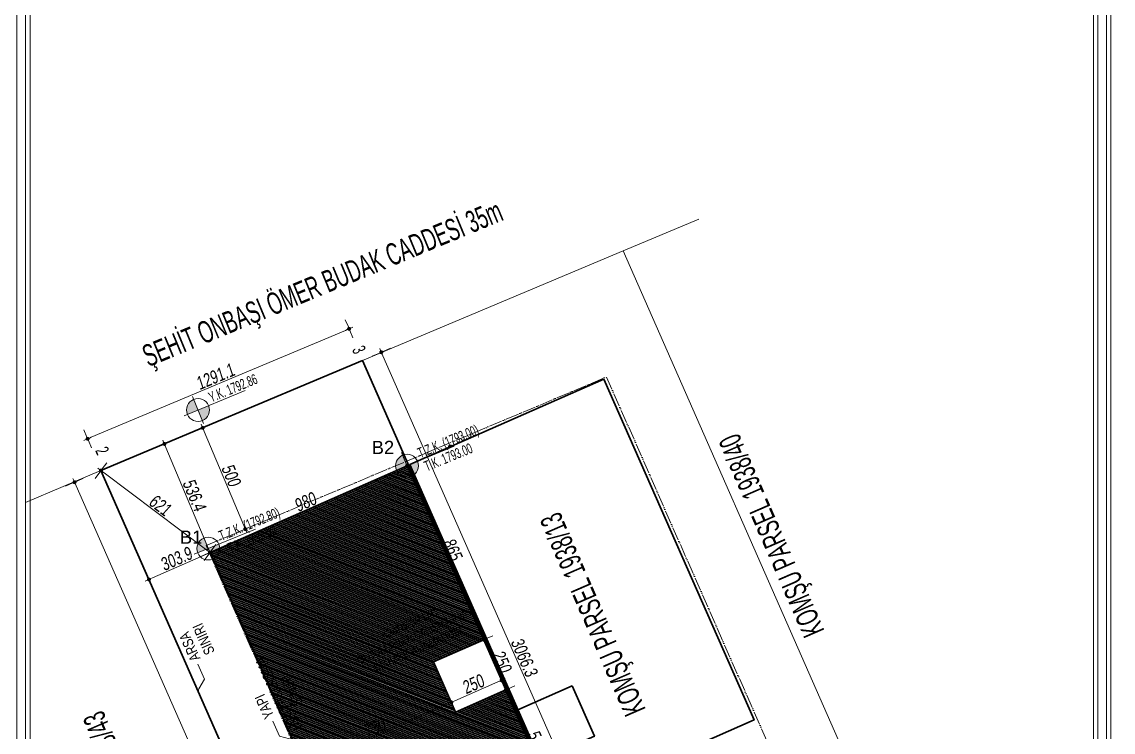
# Model space of a CAD drawing. Header units: millimetres. Extents: x -2145 to 33996, y -835 to 2363.
# Drawn here: x 607 to 1848, y 365 to 1173 of the extents above; entities that cross this region are included whole.
import ezdxf
from ezdxf import colors
from ezdxf.entities.mleader import LeaderData, LeaderLine
from ezdxf.math import Vec2, Vec3

# ---------------------------------------------------------------- set-up
doc = ezdxf.new("R2010")
doc.units = ezdxf.units.MM
doc.linetypes.add('ACAD_ISO03W100', pattern=[30, 12, -18])
doc.linetypes.add('ACAD_ISO05W100', pattern=[33, 24, -3, 0, -3, 0, -3])
for name, color, linetype, lineweight in [('arcCGDM_antet', 85, 'Continuous', 20), ('Arsa Sınırı', 1, 'Continuous', 0), ('EMSAL HESAP', 1, 'Continuous', 30), ('MILA_YAZI @ 0.2', 13, 'Continuous', 13), ('NADI', 7, 'Continuous', 0), ('NET_ARSA SINIRI', 1, 'Continuous', 0), ('NET_DUVAR', 150, 'Continuous', 18), ('NET_EGIK MAHYA', 181, 'Continuous', 30), ('NET_PLAN_KOT', 100, 'Continuous', 0), ('NET_SINIR', 254, 'Continuous', 30), ('NET_ÇEKME MESAFESİ', 30, 'ACAD_ISO03W100', 0), ('NET_ÖLÇÜ VAZİYET', 11, 'Continuous', 9)]:
    doc.layers.add(name, color=color, linetype=linetype, lineweight=lineweight)
doc.layers.add('T-MAH-AD', color=7, linetype='Continuous')
doc.styles.add('ARIALTR', font='arial.ttf', dxfattribs={"width": 0.8, "height": 22.5})
doc.styles.add('DIN', font='arial.ttf', dxfattribs={"width": 0.6})
doc.styles.add('KONUT', font='swissl.ttf', dxfattribs={"width": 0.7, "oblique": 5})
doc.styles.add('on02.0mm-Arial', font='arial.ttf', dxfattribs={"height": 2})
doc.styles.get("Standard").update_dxf_attribs({"font": 'arial.ttf'})
doc.dimstyles.new('VAZİYET ÖLÇÜ', dxfattribs={"dimscale": 100, "dimtxt": 0.6, "dimasz": 0.18, "dimexe": 0.18, "dimexo": 0.06, "dimgap": 0.05, "dimtad": 1, "dimdec": 1, "dimdsep": 46, "dimtxsty": 'KONUT', "dimblk": 'NOKTA', "dimcen": 0.09, "dimse1": 1, "dimse2": 1, "dimclrd": 256, "dimclre": 256, "dimclrt": 256, "dimadec": 0, "dimazin": 0, "dimtfac": 1, "dimtdec": 1, "dimtix": 1, "dimtmove": 2, "dimatfit": 3, "dimldrblk": 'NOKTA', "dimfxl": 0.18, "dimtolj": 1, "dimarcsym": 0})

# ---------------------------------------------------------------- blocks, each defined once
blk = doc.blocks.new('_Dot')
at = {"color": 0, "linetype": 'ByBlock', "lineweight": -2}
blk.add_line((-0.5, 0), (-1, 0), dxfattribs=at)
at = {"color": 0, "linetype": 'ByBlock', "const_width": 0.5}
blk.add_lwpolyline([(-0.25, 0, 1), (0.25, 0, 1)], format="xyb", close=True, dxfattribs=at)
blk = doc.blocks.new('NOKTA')
at = {"color": 0, "linetype": 'ByBlock'}
for p, q in [((-0.5, 0), (-1, 0)), ((0, 0.5), (0, 2.5)), ((0.5, 0), (1, 0)), ((0, -0.5), (0, -2.5))]:
    blk.add_line(p, q, dxfattribs=at)
at = {"color": 0, "linetype": 'ByBlock', "const_width": 0.5}
blk.add_lwpolyline([(-0.25, 0, 1), (0.25, 0, 1)], format="xyb", close=True, dxfattribs=at)
blk = doc.blocks.new('*D1186')
at = {"layer": 'Defpoints', "color": 0, "transparency": 16777216}
for p in [(-21.5, -1291), (3037.4, -1291), (3037.4, -1422.3)]:
    blk.add_point(p, dxfattribs=at)
at = {"layer": 'NET_ÖLÇÜ VAZİYET', "lineweight": -2, "transparency": 16777216}
blk.add_line((-3.5, -1422.3), (3019.4, -1422.3), dxfattribs=at)
at = {"layer": 'NET_ÖLÇÜ VAZİYET', "lineweight": -2, "transparency": 16777216, "xscale": 18, "yscale": 18, "zscale": 18, "rotation": 180}
blk.add_blockref('NOKTA', (-21.5, -1422.3), dxfattribs=at)
at = {"layer": 'NET_ÖLÇÜ VAZİYET', "lineweight": -2, "transparency": 16777216, "xscale": 18, "yscale": 18, "zscale": 18}
blk.add_blockref('NOKTA', (3037.4, -1422.3), dxfattribs=at)
at = {"layer": 'NET_ÖLÇÜ VAZİYET', "transparency": 16777216, "insert": (1508, -1386.4), "char_height": 60, "attachment_point": 5, "style": 'KONUT'}
blk.add_mtext('\\A1;3058.9', dxfattribs=at)
blk = doc.blocks.new('*D1187')
at = {"layer": 'Defpoints', "color": 0, "transparency": 16777216}
for p in [(-156.7, 2.6), (0, 0), (-21.5, -1291)]:
    blk.add_point(p, dxfattribs=at)
at = {"layer": 'NET_ÖLÇÜ VAZİYET', "lineweight": -2, "transparency": 16777216}
blk.add_line((-177.9, -1270.4), (-157, -15.4), dxfattribs=at)
at = {"layer": 'NET_ÖLÇÜ VAZİYET', "lineweight": -2, "transparency": 16777216, "xscale": 18, "yscale": 18, "zscale": 18}
for p, rotation in [((-156.7, 2.6), 89.04805894084687), ((-178.2, -1288.4), 269.0480589408469)]:
    blk.add_blockref('NOKTA', p, dxfattribs=dict(at, rotation=rotation))
at = {"layer": 'NET_ÖLÇÜ VAZİYET', "transparency": 16777216, "insert": (-203.3, -642.3), "char_height": 60, "attachment_point": 5, "rotation": 89.0481, "style": 'KONUT'}
blk.add_mtext('\\A1;1291.1', dxfattribs=at)
blk = doc.blocks.new('*D1189')
at = {"layer": 'Defpoints', "color": 0, "transparency": 16777216}
for p in [(3066.3, 93.8), (0, 0), (3066.3, 0)]:
    blk.add_point(p, dxfattribs=at)
at = {"layer": 'NET_ÖLÇÜ VAZİYET', "lineweight": -2, "transparency": 16777216}
blk.add_line((18, 93.8), (3048.3, 93.8), dxfattribs=at)
at = {"layer": 'NET_ÖLÇÜ VAZİYET', "lineweight": -2, "transparency": 16777216, "xscale": 18, "yscale": 18, "zscale": 18, "rotation": 180}
blk.add_blockref('NOKTA', (0, 93.8), dxfattribs=at)
at = {"layer": 'NET_ÖLÇÜ VAZİYET', "lineweight": -2, "transparency": 16777216, "xscale": 18, "yscale": 18, "zscale": 18}
blk.add_blockref('NOKTA', (3066.3, 93.8), dxfattribs=at)
at = {"layer": 'NET_ÖLÇÜ VAZİYET', "transparency": 16777216, "insert": (1533.1, 129.6), "char_height": 60, "attachment_point": 5, "style": 'KONUT'}
blk.add_mtext('\\A1;3066.3', dxfattribs=at)
blk = doc.blocks.new('*D1887')
at = {"layer": 'Defpoints', "color": 0, "transparency": 16777216}
for p in [(-1660, 0), (-1660, -980), (-1660, -980)]:
    blk.add_point(p, dxfattribs=at)
at = {"layer": 'NET_ÖLÇÜ VAZİYET', "lineweight": -2, "transparency": 16777216}
blk.add_line((-1660, -18), (-1660, -962), dxfattribs=at)
at = {"layer": 'NET_ÖLÇÜ VAZİYET', "lineweight": -2, "transparency": 16777216, "xscale": 18, "yscale": 18, "zscale": 18}
for p, rotation in [((-1660, 0), 90), ((-1660, -980), 270)]:
    blk.add_blockref('NOKTA', p, dxfattribs=dict(at, rotation=rotation))
at = {"layer": 'NET_ÖLÇÜ VAZİYET', "transparency": 16777216, "insert": (-1695.8, -490), "char_height": 60, "attachment_point": 5, "rotation": 90, "style": 'KONUT'}
blk.add_mtext('\\A1;980', dxfattribs=at)
blk = doc.blocks.new('*D1888')
at = {"layer": 'Defpoints', "color": 0, "transparency": 16777216}
for p in [(-1660, -980), (0, -980), (0, -980)]:
    blk.add_point(p, dxfattribs=at)
at = {"layer": 'NET_ÖLÇÜ VAZİYET', "lineweight": -2, "transparency": 16777216}
blk.add_line((-1642, -980), (-18, -980), dxfattribs=at)
at = {"layer": 'NET_ÖLÇÜ VAZİYET', "lineweight": -2, "transparency": 16777216, "xscale": 18, "yscale": 18, "zscale": 18, "rotation": 180}
blk.add_blockref('NOKTA', (-1660, -980), dxfattribs=at)
at = {"layer": 'NET_ÖLÇÜ VAZİYET', "lineweight": -2, "transparency": 16777216, "xscale": 18, "yscale": 18, "zscale": 18}
blk.add_blockref('NOKTA', (0, -980), dxfattribs=at)
at = {"layer": 'NET_ÖLÇÜ VAZİYET', "transparency": 16777216, "insert": (-830, -944.2), "char_height": 60, "attachment_point": 5, "style": 'KONUT'}
blk.add_mtext('\\A1;1660', dxfattribs=at)
blk = doc.blocks.new('*D1889')
at = {"layer": 'Defpoints', "color": 0, "transparency": 16777216}
for p in [(0, 0), (0, 0), (0, -980)]:
    blk.add_point(p, dxfattribs=at)
at = {"layer": 'NET_ÖLÇÜ VAZİYET', "lineweight": -2, "transparency": 16777216}
blk.add_line((0, -962), (0, -18), dxfattribs=at)
at = {"layer": 'NET_ÖLÇÜ VAZİYET', "lineweight": -2, "transparency": 16777216, "xscale": 18, "yscale": 18, "zscale": 18}
for p, rotation in [((0, 0), 90), ((0, -980), 270)]:
    blk.add_blockref('NOKTA', p, dxfattribs=dict(at, rotation=rotation))
at = {"layer": 'NET_ÖLÇÜ VAZİYET', "transparency": 16777216, "insert": (-35.8, -490), "char_height": 60, "attachment_point": 5, "rotation": 90, "style": 'KONUT'}
blk.add_mtext('\\A1;980', dxfattribs=at)
blk = doc.blocks.new('*D1890')
at = {"layer": 'Defpoints', "color": 0, "transparency": 16777216}
for p in [(-545, 0), (-545, 0), (0, 0)]:
    blk.add_point(p, dxfattribs=at)
at = {"layer": 'NET_ÖLÇÜ VAZİYET', "lineweight": -2, "transparency": 16777216}
blk.add_line((-18, 0), (-527, 0), dxfattribs=at)
at = {"layer": 'NET_ÖLÇÜ VAZİYET', "lineweight": -2, "transparency": 16777216, "xscale": 18, "yscale": 18, "zscale": 18, "rotation": 180}
blk.add_blockref('NOKTA', (-545, 0), dxfattribs=at)
at = {"layer": 'NET_ÖLÇÜ VAZİYET', "lineweight": -2, "transparency": 16777216, "xscale": 18, "yscale": 18, "zscale": 18}
blk.add_blockref('NOKTA', (0, 0), dxfattribs=at)
at = {"layer": 'NET_ÖLÇÜ VAZİYET', "transparency": 16777216, "insert": (-272.5, 35.8), "char_height": 60, "attachment_point": 5, "style": 'KONUT'}
blk.add_mtext('\\A1;545', dxfattribs=at)
blk = doc.blocks.new('*D1891')
at = {"layer": 'Defpoints', "color": 0, "transparency": 16777216}
for p in [(-795, 0), (-795, 0), (-545, 0)]:
    blk.add_point(p, dxfattribs=at)
at = {"layer": 'NET_ÖLÇÜ VAZİYET', "lineweight": -2, "transparency": 16777216}
blk.add_line((-563, 0), (-777, 0), dxfattribs=at)
at = {"layer": 'NET_ÖLÇÜ VAZİYET', "lineweight": -2, "transparency": 16777216, "xscale": 18, "yscale": 18, "zscale": 18, "rotation": 180}
blk.add_blockref('NOKTA', (-795, 0), dxfattribs=at)
at = {"layer": 'NET_ÖLÇÜ VAZİYET', "lineweight": -2, "transparency": 16777216, "xscale": 18, "yscale": 18, "zscale": 18}
blk.add_blockref('NOKTA', (-545, 0), dxfattribs=at)
at = {"layer": 'NET_ÖLÇÜ VAZİYET', "transparency": 16777216, "insert": (-670, 35.8), "char_height": 60, "attachment_point": 5, "style": 'KONUT'}
blk.add_mtext('\\A1;250', dxfattribs=at)
blk = doc.blocks.new('*D1892')
at = {"layer": 'Defpoints', "color": 0, "transparency": 16777216}
for p in [(-1660, 0), (-1660, 0), (-795, 0)]:
    blk.add_point(p, dxfattribs=at)
at = {"layer": 'NET_ÖLÇÜ VAZİYET', "lineweight": -2, "transparency": 16777216}
blk.add_line((-813, 0), (-1642, 0), dxfattribs=at)
at = {"layer": 'NET_ÖLÇÜ VAZİYET', "lineweight": -2, "transparency": 16777216, "xscale": 18, "yscale": 18, "zscale": 18, "rotation": 180}
blk.add_blockref('NOKTA', (-1660, 0), dxfattribs=at)
at = {"layer": 'NET_ÖLÇÜ VAZİYET', "lineweight": -2, "transparency": 16777216, "xscale": 18, "yscale": 18, "zscale": 18}
blk.add_blockref('NOKTA', (-795, 0), dxfattribs=at)
at = {"layer": 'NET_ÖLÇÜ VAZİYET', "transparency": 16777216, "insert": (-1227.5, 35.8), "char_height": 60, "attachment_point": 5, "style": 'KONUT'}
blk.add_mtext('\\A1;865', dxfattribs=at)
blk = doc.blocks.new('*D1893')
at = {"layer": 'Defpoints', "color": 0, "transparency": 16777216}
for p in [(-593.4, 0), (-593.4, -250), (-593.4, -250)]:
    blk.add_point(p, dxfattribs=at)
at = {"layer": 'NET_ÖLÇÜ VAZİYET', "lineweight": -2, "transparency": 16777216}
blk.add_line((-593.4, -18), (-593.4, -232), dxfattribs=at)
at = {"layer": 'NET_ÖLÇÜ VAZİYET', "lineweight": -2, "transparency": 16777216, "xscale": 18, "yscale": 18, "zscale": 18}
for p, rotation in [((-593.4, 0), 90), ((-593.4, -250), 270)]:
    blk.add_blockref('NOKTA', p, dxfattribs=dict(at, rotation=rotation))
at = {"layer": 'NET_ÖLÇÜ VAZİYET', "transparency": 16777216, "insert": (-629.3, -125), "char_height": 60, "attachment_point": 5, "rotation": 90, "style": 'KONUT'}
blk.add_mtext('\\A1;250', dxfattribs=at)
blk = doc.blocks.new('*D1894')
at = {"layer": 'Defpoints', "color": 0, "transparency": 16777216}
for p in [(-593.4, -250), (-593.4, -980), (-593.4, -980)]:
    blk.add_point(p, dxfattribs=at)
at = {"layer": 'NET_ÖLÇÜ VAZİYET', "lineweight": -2, "transparency": 16777216}
blk.add_line((-593.4, -268), (-593.4, -962), dxfattribs=at)
at = {"layer": 'NET_ÖLÇÜ VAZİYET', "lineweight": -2, "transparency": 16777216, "xscale": 18, "yscale": 18, "zscale": 18}
for p, rotation in [((-593.4, -250), 90), ((-593.4, -980), 270)]:
    blk.add_blockref('NOKTA', p, dxfattribs=dict(at, rotation=rotation))
at = {"layer": 'NET_ÖLÇÜ VAZİYET', "transparency": 16777216, "insert": (-629.3, -615), "char_height": 60, "attachment_point": 5, "rotation": 90, "style": 'KONUT'}
blk.add_mtext('\\A1;730', dxfattribs=at)
blk = doc.blocks.new('*D1917')
at = {"layer": 'Defpoints', "color": 0, "transparency": 16777216}
for p in [(-2574.7, -2273.8), (-3116.2, -2577.7), (-3116.2, -2577.7)]:
    blk.add_point(p, dxfattribs=at)
at = {"layer": 'NET_ÖLÇÜ VAZİYET', "lineweight": -2, "transparency": 16777216}
blk.add_line((-2590.4, -2282.6), (-3100.5, -2568.8), dxfattribs=at)
at = {"layer": 'NET_ÖLÇÜ VAZİYET', "lineweight": -2, "transparency": 16777216, "xscale": 18, "yscale": 18, "zscale": 18}
for p, rotation in [((-2574.7, -2273.8), 29.30089132804811), ((-3116.2, -2577.7), 209.3008913280481)]:
    blk.add_blockref('NOKTA', p, dxfattribs=dict(at, rotation=rotation))
at = {"layer": 'NET_ÖLÇÜ VAZİYET', "transparency": 16777216, "insert": (-2863, -2394.5), "char_height": 60, "attachment_point": 5, "rotation": 29.3009, "style": 'KONUT'}
blk.add_mtext('\\A1;621', dxfattribs=at)
blk = doc.blocks.new('*D1918')
at = {"layer": 'Defpoints', "color": 0, "transparency": 16777216}
for p in [(-2574.7, -2273.8), (-2574.7, -2577.7), (-2574.7, -2577.7)]:
    blk.add_point(p, dxfattribs=at)
at = {"layer": 'NET_ÖLÇÜ VAZİYET', "lineweight": -2, "transparency": 16777216}
blk.add_line((-2574.7, -2291.8), (-2574.7, -2559.7), dxfattribs=at)
at = {"layer": 'NET_ÖLÇÜ VAZİYET', "lineweight": -2, "transparency": 16777216, "xscale": 18, "yscale": 18, "zscale": 18}
for p, rotation in [((-2574.7, -2273.8), 90), ((-2574.7, -2577.7), 270)]:
    blk.add_blockref('NOKTA', p, dxfattribs=dict(at, rotation=rotation))
at = {"layer": 'NET_ÖLÇÜ VAZİYET', "transparency": 16777216, "insert": (-2610.5, -2425.7), "char_height": 60, "attachment_point": 5, "rotation": 90, "style": 'KONUT'}
blk.add_mtext('\\A1;303.9', dxfattribs=at)
blk = doc.blocks.new('*D1919')
at = {"layer": 'Defpoints', "color": 0, "transparency": 16777216}
for p in [(-3111, -2264.8), (-3111, -2264.8), (-2574.7, -2273.8)]:
    blk.add_point(p, dxfattribs=at)
at = {"layer": 'NET_ÖLÇÜ VAZİYET', "lineweight": -2, "transparency": 16777216}
blk.add_line((-2592.7, -2273.5), (-3093, -2265.1), dxfattribs=at)
at = {"layer": 'NET_ÖLÇÜ VAZİYET', "lineweight": -2, "transparency": 16777216, "xscale": 18, "yscale": 18, "zscale": 18}
for p, rotation in [((-3111, -2264.8), 179.0480589408469), ((-2574.7, -2273.8), 359.0480589408469)]:
    blk.add_blockref('NOKTA', p, dxfattribs=dict(at, rotation=rotation))
at = {"layer": 'NET_ÖLÇÜ VAZİYET', "transparency": 16777216, "insert": (-2842.2, -2233.5), "char_height": 60, "attachment_point": 5, "rotation": 359.0481, "style": 'KONUT'}
blk.add_mtext('\\A1;536.4', dxfattribs=at)
blk = doc.blocks.new('*D1920')
at = {"layer": 'Defpoints', "color": 0, "transparency": 16777216}
for p in [(-3107.8, -2075.7), (-3107.8, -2075.7), (-2607.9, -2084)]:
    blk.add_point(p, dxfattribs=at)
at = {"layer": 'NET_ÖLÇÜ VAZİYET', "lineweight": -2, "transparency": 16777216}
blk.add_line((-2625.9, -2083.7), (-3089.9, -2076), dxfattribs=at)
at = {"layer": 'NET_ÖLÇÜ VAZİYET', "lineweight": -2, "transparency": 16777216, "xscale": 18, "yscale": 18, "zscale": 18}
for p, rotation in [((-3107.8, -2075.7), 179.0480589408468), ((-2607.9, -2084), 359.0480589408467)]:
    blk.add_blockref('NOKTA', p, dxfattribs=dict(at, rotation=rotation))
at = {"layer": 'NET_ÖLÇÜ VAZİYET', "transparency": 16777216, "insert": (-2857.3, -2044), "char_height": 60, "attachment_point": 5, "rotation": 359.0481, "style": 'KONUT'}
blk.add_mtext('\\A1;500', dxfattribs=at)
blk = doc.blocks.new('KOTLAR')
h = blk.add_hatch(color=256)
h.dxf.hatch_style = 1
h.paths.add_polyline_path([(0, 0), (0, 13, 0.414214), (-13, 0)])
h.paths.add_polyline_path([(0, -13, 0.414214), (13, 0), (0, 0)])
h.paths.add_polyline_path([(65.5, -11.3), (21.4, -11.3), (21.4, -29.9), (65.5, -29.9)], flags=9)
at = {"extrusion": (2.84e-14, 0.225686, 0.9742)}
for p, q in [((0, 16.5), (0, -16.5)), ((-17.2, 0), (58.1, 0))]:
    blk.add_line(p, q, dxfattribs=at)
blk.add_circle((0, 0), 13)
at = {"extrusion": (2.84e-14, 0.225686, 0.9742), "style": 'DIN', "width": 0.6}
for tag, p in [('INCE KOT', (-17.1, -2.1, 0.5)), ('KABA KOT', (-18.3, 14.2, -3.3))]:
    blk.add_attdef(tag, p, '', height=12, rotation=180, dxfattribs=at)
blk = doc.blocks.new('A$C1f21437f')
at = {"layer": 'Arsa Sınırı', "lineweight": 30}
blk.add_lwpolyline([(3066.26, -0.09), (3037.42, -1290.96), (-21.45, -1290.96), (0, 0), (3066.28, 0)], dxfattribs=at)
at = {"layer": 'Arsa Sınırı', "color": 2, "linetype": 'ACAD_ISO05W100', "ltscale": 2.5}
blk.add_lwpolyline([(2766.19, -0.08), (2744.05, -990.96), (483.6, -990.96), (500.07, -0.01)], dxfattribs=at)
at = {"layer": 'NET_ÖLÇÜ VAZİYET'}
for p1, p2, distance, picture, middle in [((0, 0), (3066.28, 0), 93.77, '*D1189', (1533.14, 129.6)), ((-21.45, -1290.96), (0, 0), 156.75, '*D1187', (-203.29, -642.28)), ((-21.45, -1290.96), (3037.42, -1290.96), -131.32, '*D1186', (1507.98, -1386.45))]:
    dim = blk.add_aligned_dim(p1=p1, p2=p2, distance=distance, dimstyle='VAZİYET ÖLÇÜ', dxfattribs=at)
    dim.commit()
    dim.dimension.update_dxf_attribs({"geometry": picture, "text_midpoint": middle})
at = {"layer": 'MILA_YAZI @ 0.2', "transparency": 33554687}
ml = blk.add_multileader_mtext('Standard', dxfattribs=at)
ml.set_content('\\pxsm0.9;{\\fSwis721 Lt BT|b0|i0|c162|p34;\\W0.75;\\C256;YAPI YAKLAŞMA SINIRI}', color=7, style='on02.0mm-Arial')
ml.set_leader_properties(color=256, linetype='Continuous', lineweight=-1)
ml.set_arrow_properties(name='DOT')
ml.build(insert=Vec2(0, 0))
ml.multileader.update_dxf_attribs({"dogleg_length": 300, "arrow_head_size": 9.6, "scale": 0.2})
ctx = ml.context
ctx.base_point, ctx.scale, ctx.char_height, ctx.arrow_head_size, ctx.landing_gap_size, ctx.plane_origin, ctx.plane_x_axis, ctx.plane_y_axis = Vec3(1337.77, -1035.22), 0.2, 48, 9.6, 19.2, Vec3(-5041.16, -2496.9), Vec3(-0.9999738, -0.0072429, 0), Vec3(0.0072429, -0.9999738, 0)
notes = []
notes.append((ctx, [(1, (1, 1, 0), (1412.72, -1034.68), (-0.9999738, -0.0072429, 0), 74.95, [(0, [(1448.33, -990.96)], 0, [])])]))
ctx.mtext.insert, ctx.mtext.text_direction, ctx.mtext.rotation, ctx.mtext.width, ctx.mtext.defined_height, ctx.mtext.flow_direction = Vec3(1318.8, -1066.84), Vec3(-0.9999738, -0.0072429, 0), 3.1488356, 680, 208.53, 5
for ctx, leaders in notes:
    for number, flags, end, landing, length, lines in leaders:
        leader = LeaderData()
        leader.index, (leader.has_last_leader_line, leader.has_dogleg_vector, leader.attachment_direction) = number, flags
        leader.last_leader_point, leader.dogleg_vector, leader.dogleg_length = Vec3(end), Vec3(landing), length
        for number, points, colour, breaks in lines:
            line = LeaderLine()
            line.index, line.vertices, line.color, line.breaks = number, Vec3.list(points), colors.encode_raw_color(colour), breaks
            leader.lines.append(line)
        ctx.leaders.append(leader)
blk = doc.blocks.new('A$C1caa720b')
at = {"layer": 'NET_EGIK MAHYA', "true_color": 0x939598}
h = blk.add_hatch(dxfattribs=at)
h.set_pattern_fill('ANSI31', color=252, scale=2.5)
h.set_pattern_definition([(45, (-2926.915, -3022.5054), (-5.61266, 5.61266), [])])
h.paths.add_polyline_path([(-795, -250), (-795, 0), (-1660, 0), (-1660, -980), (0, -980), (0, 0), (-545, 0), (-545, -250)])
at = {"layer": 'EMSAL HESAP'}
for points in [[(-1660, -980), (0, -980), (0, 0), (-1660, 0)], [(-795, 0), (-545, 0), (-545, -250), (-795, -250)]]:
    blk.add_lwpolyline(points, close=True, dxfattribs=at)
at = {"layer": 'NET_ÖLÇÜ VAZİYET'}
for base, p1, p2, picture, middle in [((-1660, 0), (-795, 0), (-1660, 0), '*D1892', (-1227.5, 35.84)), ((-795, 0), (-545, 0), (-795, 0), '*D1891', (-670, 35.84)), ((-545, 0), (0, 0), (-545, 0), '*D1890', (-272.5, 35.84)), ((0, -980), (-1660, -980), (0, -980), '*D1888', (-830, -944.16))]:
    dim = blk.add_linear_dim(base=base, p1=p1, p2=p2, dimstyle='VAZİYET ÖLÇÜ', dxfattribs=at)
    dim.commit()
    dim.dimension.update_dxf_attribs({"geometry": picture, "text_midpoint": middle})
for base, p1, p2, picture, middle in [((-1660, -980), (-1660, 0), (-1660, -980), '*D1887', (-1695.84, -490)), ((-593.44, -250), (-593.44, 0), (-593.44, -250), '*D1893', (-629.27, -125)), ((0, 0), (0, -980), (0, 0), '*D1889', (-35.84, -490)), ((-593.44, -980), (-593.44, -250), (-593.44, -980), '*D1894', (-629.27, -615))]:
    dim = blk.add_linear_dim(base=base, p1=p1, p2=p2, angle=90, dimstyle='VAZİYET ÖLÇÜ', dxfattribs=at)
    dim.commit()
    dim.dimension.update_dxf_attribs({"geometry": picture, "text_midpoint": middle})
blk = doc.blocks.new('A$Cd653baf8')
at = {"layer": 'Arsa Sınırı', "lineweight": 30}
blk.add_line((-3094.74, -1286.69), (-28.48, -1286.78), dxfattribs=at)
at = {"layer": 'NET_ARSA SINIRI'}
for p, q in [((-3073.44, 0), (-3067.26, 373.36)), ((-3094.74, -1286.69), (-3073.44, 0)), ((-3073.44, 0), (0, 0)), ((-3122.37, -2951.01), (-3116.19, -2577.65))]:
    blk.add_line(p, q, dxfattribs=at)
at = {"layer": 'NET_SINIR'}
for points in [[(-2574.67, -314.69), (-879.67, -314.69), (-879.67, -1279.69), (-2574.67, -1279.69)], [(-1354.67, -1009.69), (-1104.67, -1009.69), (-1104.67, -1279.69), (-1354.67, -1279.69)]]:
    blk.add_lwpolyline(points, close=True, dxfattribs=at)
at = {"layer": 'NET_ÇEKME MESAFESİ', "linetype": 'ACAD_ISO05W100', "ltscale": 2.5}
for p, q in [((-2594.81, -1294.96), (-2578.34, -300)), ((-2578.34, -300), (-306.71, -300))]:
    blk.add_line(p, q, dxfattribs=at)
at = {"layer": 'NET_DUVAR'}
blk.add_blockref('A$C1f21437f', (-3094.74, -1286.69), dxfattribs=at)
at = {"layer": 'NET_ÖLÇÜ VAZİYET'}
blk.add_blockref('A$C1caa720b', (-914.67, -1293.75), dxfattribs=at)
at = {"layer": 'NADI'}
for s, p in [('B2', (-2688.52, -1419.82)), ('B1', (-2666.77, -2383.52))]:
    blk.add_text(s, height=60, rotation=66.23055, dxfattribs=at).set_placement(p)
at = {"layer": 'T-MAH-AD', "char_height": 100, "width": 3410.6818, "attachment_point": 5, "style": 'ARIALTR'}
for s, insert, rotation in [('{\\W0.6;KOMŞU PARSEL 1938/40}', (-1614.78, 111.11), 179.7468), ('{\\W0.6;ŞEHİT ONBAŞI ÖMER BUDAK CADDESİ 35m}', (-3474.47, -1312.2), 88.73249), ('{\\W0.6;KOMŞU PARSEL 1938/13}', (-1614.78, -777.85), 179.7468), ('{\\W0.6;KOMŞU PARSEL 1938/43}', (-1626.18, -3045.99), 179.7468)]:
    blk.add_mtext(s, dxfattribs=dict(at, insert=insert, rotation=rotation))
at = {"layer": 'T-MAH-AD', "char_height": 60, "width": 382.2295, "attachment_point": 5, "style": 'ARIALTR'}
for s, insert in [('{\\W0.6;3}', (-3146.2, -1281.25)), ('{\\W0.6;2}', (-3196.51, -2535.86))]:
    blk.add_mtext(s, dxfattribs=dict(at, insert=insert))
at = {"layer": 'NET_ÖLÇÜ VAZİYET'}
for p1, p2, picture, middle in [((-2607.92, -2083.98), (-3107.85, -2075.67), '*D1920', (-2857.29, -2044)), ((-2574.67, -2273.75), (-3116.19, -2577.65), '*D1917', (-2862.97, -2394.45)), ((-2574.67, -2273.75), (-3110.99, -2264.84), '*D1919', (-2842.24, -2233.47)), ((-2574.67, -2273.75), (-2574.67, -2577.65), '*D1918', (-2610.5, -2425.7))]:
    dim = blk.add_aligned_dim(p1=p1, p2=p2, distance=0, dimstyle='VAZİYET ÖLÇÜ', dxfattribs=at)
    dim.commit()
    dim.dimension.update_dxf_attribs({"geometry": picture, "text_midpoint": middle})
at = {"layer": 'MILA_YAZI @ 0.2', "transparency": 33554687}
ml = blk.add_multileader_mtext('Standard', dxfattribs=at)
ml.set_content('\\pxsm0.9;{\\fSwis721 Lt BT|b0|i0|c162|p34;\\W0.75;\\C256;ARSA SINIRI}', color=7, style='on02.0mm-Arial')
ml.set_leader_properties(color=256, linetype='Continuous', lineweight=-1)
ml.set_arrow_properties(name='DOT')
ml.build(insert=Vec2(0, 0))
ml.multileader.update_dxf_attribs({"dogleg_length": 300, "arrow_head_size": 9.6, "scale": 0.2})
ctx = ml.context
ctx.base_point, ctx.scale, ctx.char_height, ctx.arrow_head_size, ctx.landing_gap_size, ctx.plane_origin, ctx.plane_x_axis, ctx.plane_y_axis = Vec3(-2132.21, -2530.11), 0.2, 48, 9.6, 19.2, Vec3(-8511.14, -4083.59), Vec3(-0.9999738, -0.0072429, 0), Vec3(0.0072429, -0.9999738, 0)
notes = []
notes.append((ctx, [(1, (1, 1, 0), (-2057.26, -2529.56), (-0.9999738, -0.0072429, 0), 74.95, [(0, [(-2021.65, -2577.65)], 0, [])])]))
ctx.mtext.insert, ctx.mtext.text_direction, ctx.mtext.rotation, ctx.mtext.width, ctx.mtext.defined_height, ctx.mtext.flow_direction = Vec3(-2151.23, -2554.91), Vec3(-0.9999738, -0.0072429, 0), 3.1488356, 680, 208.53, 5
for ctx, leaders in notes:
    for number, flags, end, landing, length, lines in leaders:
        leader = LeaderData()
        leader.index, (leader.has_last_leader_line, leader.has_dogleg_vector, leader.attachment_direction) = number, flags
        leader.last_leader_point, leader.dogleg_vector, leader.dogleg_length = Vec3(end), Vec3(landing), length
        for number, points, colour, breaks in lines:
            line = LeaderLine()
            line.index, line.vertices, line.color, line.breaks = number, Vec3.list(points), colors.encode_raw_color(colour), breaks
            leader.lines.append(line)
        ctx.leaders.append(leader)

msp = doc.modelspace()

# ---------------------------------------------------------------- linework, layer by layer
at = {"layer": 'arcCGDM_antet', "ltscale": 10}
for points in [[(595.97, 1665.32), (1845.97, 1665.32), (1845.97, -834.68), (595.97, -834.68)], [(1845.97, 1665.32), (4845.97, 1665.32), (4845.97, -834.68), (1845.97, -834.68)], [(600.97, 1660.32), (1840.97, 1660.32), (1840.97, -829.68), (600.97, -829.68)], [(610.97, 1650.32), (1830.97, 1650.32), (1830.97, -769.68), (610.97, -769.68)], [(615.97, 1645.32), (1825.97, 1645.32), (1825.97, -764.68), (615.97, -764.68)]]:
    msp.add_lwpolyline(points, close=True, dxfattribs=at)

# ---------------------------------------------------------------- block references
at = {"layer": 'NET_PLAN_KOT', "lineweight": 0, "transparency": 33554687}
ref = msp.add_blockref('KOTLAR', (807.17, 731.38), dxfattribs=dict(at, rotation=22.37155619801799))
ref.add_attrib('INCE KOT', 'Y.K. 1792.86', (-1041.92, -361.66, 83.78), dxfattribs={"layer": '0', "extrusion": (-0.085899, 0.2087, 0.9742), "height": 12, "rotation": 180, "style": 'DIN', "oblique": 360, "width": 0.6})
ref = msp.add_blockref('KOTLAR', (1045.02, 667.91), dxfattribs=dict(at, rotation=22.37155619801799))
ref.add_attrib('KABA KOT', 'T.K. 1793.00', (-1238.89, -200, 46.33), dxfattribs={"layer": '0', "extrusion": (-0.085899, 0.2087, 0.9742), "height": 12, "rotation": 180, "style": 'DIN', "oblique": 360, "width": 0.6})
ref.add_attrib('INCE KOT', 'T.Z.K. (1793.00) ', (-1237.71, -216.28, 50.11), dxfattribs={"layer": '0', "extrusion": (-0.085899, 0.2087, 0.9742), "height": 12, "rotation": 180, "style": 'DIN', "oblique": 360, "width": 0.6})
ref = msp.add_blockref('KOTLAR', (818.79, 573.73), dxfattribs=dict(at, rotation=22.37155619801799))
ref.add_attrib('KABA KOT', ' T.K. 1793.00', (-993.84, -199.05, 46.11), dxfattribs={"layer": '0', "extrusion": (-0.085899, 0.2087, 0.9742), "height": 12, "rotation": 180, "style": 'DIN', "oblique": 360, "width": 0.6})
ref.add_attrib('INCE KOT', 'T.Z.K. (1792.80)', (-992.66, -215.33, 49.88), dxfattribs={"layer": '0', "extrusion": (-0.085899, 0.2087, 0.9742), "height": 12, "rotation": 180, "style": 'DIN', "oblique": 360, "width": 0.6})
at = {"layer": 'NET_ÖLÇÜ VAZİYET', "xscale": 0.25, "yscale": 0.25, "zscale": 0.25, "rotation": 293.7694510336399}
msp.add_blockref('A$Cd653baf8', (1600.46, 209.2), dxfattribs=at)

# ---------------------------------------------------------------- texts
at = {"layer": 'T-MAH-AD', "insert": (1052.94, 474.09), "char_height": 9, "width": 154.27, "attachment_point": 5, "rotation": 23.63092, "style": 'ARIALTR'}
msp.add_mtext('\\A1;ASANSÖR DIŞ ÖLÇÜLERİDİR.ÇALIŞMA PAYI DİKKATE ALINMALIDIR.', dxfattribs=at)

doc.saveas('drawing.dxf')
